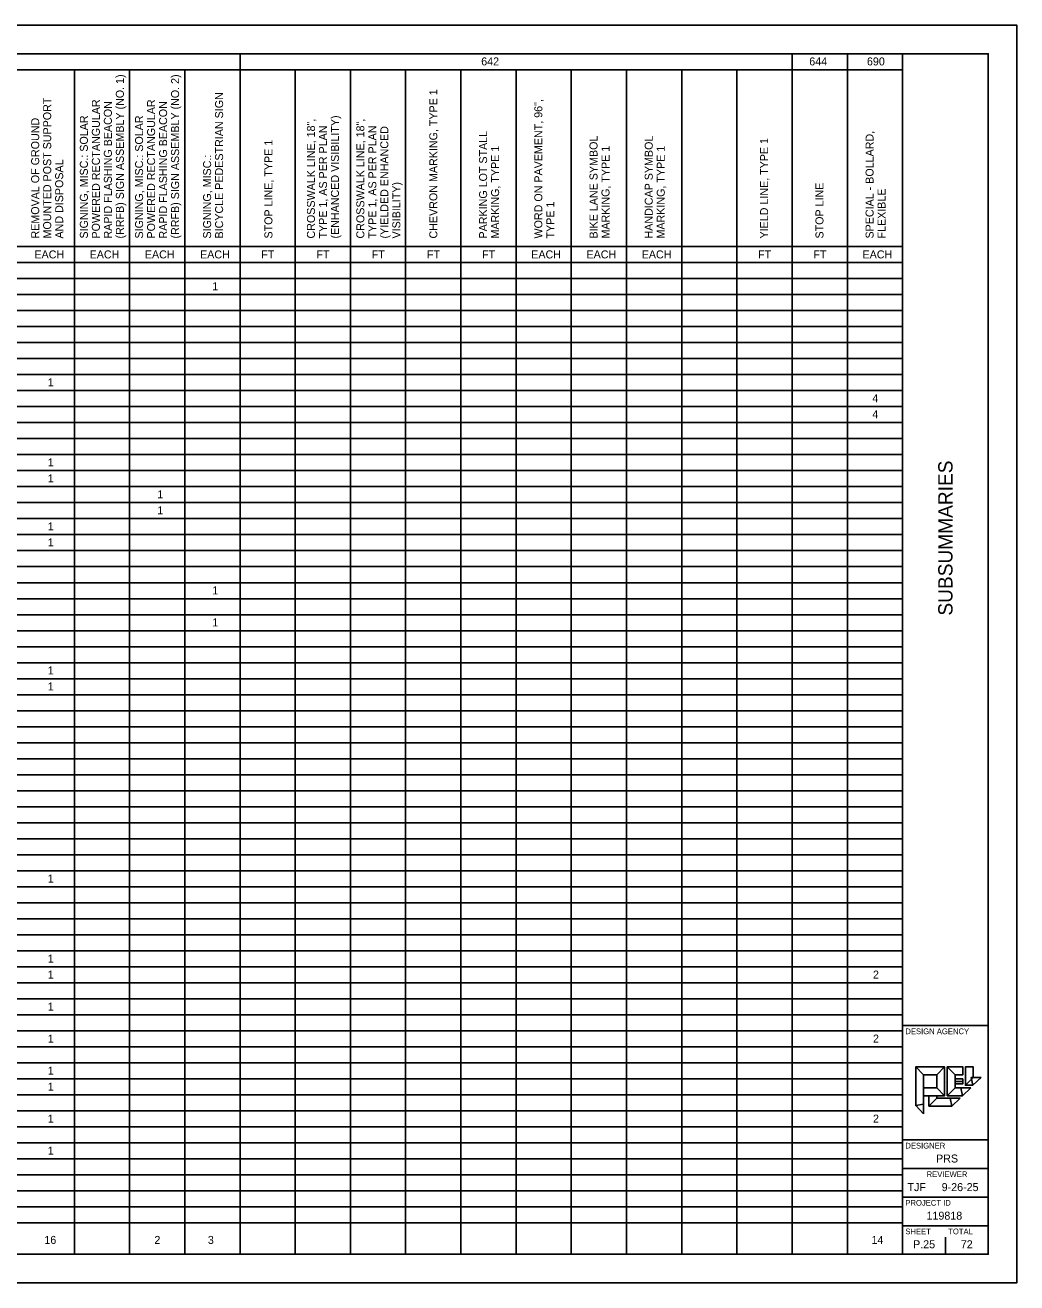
# Model space of a CAD drawing. Extents: x -21 to 22, y -122 to 11.
# Drawn here: x -0.35 to 17, y -68.43 to -46.43 of the extents above; entities that cross this region are included whole.
import ezdxf

# ---------------------------------------------------------------- set-up
doc = ezdxf.new("R2010")
doc.units = 0
for name, color, linetype in [('Default', 7, 'Continuous'), ('SH_Border', 7, 'Continuous'), ('SH_Cut_Line', 7, 'Continuous'), ('SH_Data', 7, 'Continuous'), ('SH_Text', 7, 'Continuous')]:
    doc.layers.add(name, color=color, linetype=linetype)

msp = doc.modelspace()

# ---------------------------------------------------------------- linework, layer by layer
at = {"layer": 'Default'}
msp.add_line((15.919, -64.909), (16.056, -64.909), dxfattribs=at)
for points in [[(15.233, -65.334), (15.233, -64.657), (15.37, -64.794), (15.37, -65.306)], [(15.233, -64.657), (15.736, -64.657), (15.599, -64.794), (15.37, -64.794)], [(15.736, -64.657), (15.736, -65.16), (15.599, -65.023), (15.599, -64.794)], [(15.782, -65.16), (15.782, -64.657), (15.919, -64.794), (15.919, -65.023)], [(15.782, -64.657), (16.056, -64.657), (16.056, -64.794), (15.919, -64.794)], [(16.102, -64.977), (16.102, -64.657), (16.239, -64.657), (16.239, -64.84)], [(16.056, -64.867), (16.056, -64.951), (15.92, -64.951), (15.92, -64.867)], [(16.23, -64.977), (16.102, -64.977), (16.239, -64.84), (16.202, -64.84)], [(16.376, -64.84), (16.23, -64.977), (16.202, -64.84)], [(15.736, -65.16), (15.37, -65.16), (15.37, -65.023), (15.599, -65.023)], [(16.047, -65.16), (15.782, -65.16), (15.919, -65.023), (16.019, -65.023)], [(16.193, -65.023), (16.047, -65.16), (16.019, -65.023)], [(15.37, -65.48), (15.233, -65.334), (15.37, -65.306)], [(15.462, -65.343), (15.462, -65.16), (15.599, -65.16), (15.599, -65.206)], [(15.864, -65.343), (15.462, -65.343), (15.599, -65.206), (15.836, -65.206)], [(16.01, -65.206), (15.864, -65.343), (15.836, -65.206)]]:
    msp.add_lwpolyline(points, close=True, dxfattribs=at)
at = {"layer": 'SH_Border'}
for p, q in [((15, -67.934), (15, -46.934)), ((15, -63.934), (16.5, -63.934)), ((15, -65.934), (16.5, -65.934)), ((15, -66.434), (16.5, -66.434)), ((15, -66.934), (16.5, -66.934)), ((15, -67.434), (16.5, -67.434))]:
    msp.add_line(p, q, dxfattribs=at)
msp.add_lwpolyline([(-15.5, -46.934), (16.5, -46.934), (16.5, -67.934), (-15.5, -67.934)], close=True, dxfattribs=at)
at = {"layer": 'SH_Cut_Line'}
msp.add_lwpolyline([(-17, -68.434), (17, -68.434), (17, -46.434), (-17, -46.434)], close=True, dxfattribs=at)
at = {"layer": 'SH_Data'}
for p, q in [((3.41, -67.934), (3.41, -46.934)), ((13.069, -67.934), (13.069, -46.934)), ((14.035, -67.934), (14.035, -46.934)), ((15, -67.934), (15, -46.934)), ((-6.25, -47.214), (15, -47.214)), ((0.512, -67.934), (0.512, -47.214)), ((1.478, -67.934), (1.478, -47.214)), ((2.444, -67.934), (2.444, -47.214)), ((2.444, -67.934), (2.444, -47.214)), ((4.375, -67.934), (4.375, -47.214)), ((6.307, -67.934), (6.307, -47.214)), ((7.273, -67.934), (7.273, -47.214)), ((8.239, -67.934), (8.239, -47.214)), ((9.205, -67.934), (9.205, -47.214)), ((10.171, -67.934), (10.171, -47.214)), ((11.137, -67.934), (11.137, -47.214)), ((12.103, -67.934), (12.103, -47.214)), ((-6.25, -50.306), (15, -50.306)), ((-15.5, -50.586), (15, -50.586)), ((-15.5, -50.866), (15, -50.866)), ((-15.5, -51.146), (15, -51.146)), ((-15.5, -51.426), (15, -51.426)), ((-15.5, -51.706), (15, -51.706)), ((-15.5, -51.986), (15, -51.986)), ((-15.5, -52.266), (15, -52.266)), ((-15.5, -52.546), (15, -52.546)), ((-15.5, -52.826), (15, -52.826)), ((-15.5, -53.106), (15, -53.106)), ((-15.5, -53.386), (15, -53.386)), ((-15.5, -53.666), (15, -53.666)), ((-15.5, -53.946), (15, -53.946)), ((-15.5, -54.226), (15, -54.226)), ((-15.5, -54.506), (15, -54.506)), ((-15.5, -54.786), (15, -54.786)), ((-15.5, -55.066), (15, -55.066)), ((-15.5, -55.346), (15, -55.346)), ((-15.5, -55.626), (15, -55.626)), ((-15.5, -55.906), (15, -55.906)), ((-15.5, -56.186), (15, -56.186)), ((-15.5, -56.466), (15, -56.466)), ((-15.5, -56.746), (15, -56.746)), ((-15.5, -57.026), (15, -57.026)), ((-15.5, -57.306), (15, -57.306)), ((-15.5, -57.586), (15, -57.586)), ((-15.5, -57.866), (15, -57.866)), ((-15.5, -58.146), (15, -58.146)), ((-15.5, -58.426), (15, -58.426)), ((-15.5, -58.706), (15, -58.706)), ((-15.5, -58.986), (15, -58.986)), ((-15.5, -59.266), (15, -59.266)), ((-15.5, -59.546), (15, -59.546)), ((-15.5, -59.826), (15, -59.826)), ((-15.5, -60.106), (15, -60.106)), ((-15.5, -60.386), (15, -60.386)), ((-15.5, -60.666), (15, -60.666)), ((-15.5, -60.946), (15, -60.946)), ((-15.5, -61.226), (15, -61.226)), ((-15.5, -61.506), (15, -61.506)), ((-15.5, -61.786), (15, -61.786)), ((-15.5, -62.066), (15, -62.066)), ((-15.5, -62.346), (15, -62.346)), ((-15.5, -62.626), (15, -62.626)), ((-15.5, -62.906), (15, -62.906)), ((-15.5, -63.186), (15, -63.186)), ((-15.5, -63.466), (15, -63.466)), ((-15.5, -63.746), (15, -63.746)), ((-15.5, -64.026), (15, -64.026)), ((-15.5, -64.306), (15, -64.306)), ((-15.5, -64.586), (15, -64.586)), ((-15.5, -64.866), (15, -64.866)), ((15.75, -64.934), (15.75, -64.934)), ((-15.5, -65.146), (15, -65.146)), ((-15.5, -65.426), (15, -65.426)), ((-15.5, -65.706), (15, -65.706)), ((-15.5, -65.986), (15, -65.986)), ((-15.5, -66.266), (15, -66.266)), ((-15.5, -66.546), (15, -66.546)), ((-15.5, -66.826), (15, -66.826)), ((-15.5, -67.106), (15, -67.106)), ((-15.5, -67.386), (15, -67.386)), ((15.375, -67.759), (15.375, -67.759)), ((15.75, -67.934), (15.75, -67.634))]:
    msp.add_line(p, q, dxfattribs=at)
at = {"layer": 'SH_Text'}
for p, q in [((4.375, -67.934), (4.375, -47.214)), ((5.341, -67.934), (5.341, -47.214)), ((6.307, -67.934), (6.307, -47.214))]:
    msp.add_line(p, q, dxfattribs=at)

# ---------------------------------------------------------------- texts
at = {"layer": 'SH_Data'}
for s, height, p in [('642', 0.14, (7.629, -47.138)), ('644', 0.14, (13.369, -47.138)), ('690', 0.14, (14.378, -47.138)), ('EACH', 0.14, (-0.188, -50.514)), ('EACH', 0.14, (0.778, -50.514)), ('EACH', 0.14, (1.744, -50.514)), ('EACH', 0.14, (2.71, -50.514)), ('FT', 0.14, (3.781, -50.514)), ('FT', 0.14, (4.747, -50.514)), ('FT', 0.14, (5.713, -50.514)), ('FT', 0.14, (6.679, -50.514)), ('FT', 0.14, (7.645, -50.514)), ('EACH', 0.14, (8.505, -50.514)), ('EACH', 0.14, (9.471, -50.514)), ('EACH', 0.14, (10.437, -50.514)), ('FT', 0.14, (12.474, -50.514)), ('FT', 0.14, (13.44, -50.514)), ('EACH', 0.14, (14.301, -50.514)), ('DESIGN AGENCY', 0.1, (15.05, -64.084)), ('DESIGNER', 0.1, (15.05, -66.084)), ('PRS', 0.14, (15.587, -66.329)), ('REVIEWER', 0.1, (15.422, -66.584)), ('TJF', 0.14, (15.087, -66.829)), ('9-26-25', 0.14, (15.685, -66.829)), ('PROJECT ID', 0.1, (15.05, -67.084)), ('119818', 0.14, (15.42, -67.329)), ('SHEET', 0.1, (15.05, -67.584)), ('TOTAL', 0.1, (15.8, -67.584)), ('P.25', 0.14, (15.185, -67.829)), ('72', 0.14, (16.02, -67.829))]:
    msp.add_text(s, height=height, dxfattribs=at).set_placement(p)
msp.add_text('SUBSUMMARIES', height=0.25, rotation=90, dxfattribs=at).set_placement((15.875, -56.762))
at = {"layer": 'SH_Text'}
for s, p in [('(RRFB) SIGN ASSEMBLY (NO. 1)', (1.377, -50.166)), ('(RRFB) SIGN ASSEMBLY (NO. 2)', (2.343, -50.166)), ('MOUNTED POST SUPPORT', (0.105, -50.166)), ('BICYCLE PEDESTRIAN SIGN', (3.113, -50.166)), ('CHEVRON MARKING, TYPE 1', (6.861, -50.166)), ('POWERED RECTANGULAR', (0.957, -50.166)), ('RAPID FLASHING BEACON', (1.167, -50.166)), ('POWERED RECTANGULAR', (1.923, -50.166)), ('RAPID FLASHING BEACON', (2.133, -50.166)), ('WORD ON PAVEMENT, 96",', (8.698, -50.166)), ('REMOVAL OF GROUND', (-0.105, -50.166)), ('SIGNING, MISC.: SOLAR', (0.747, -50.166)), ('SIGNING, MISC.: SOLAR', (1.713, -50.166)), ('CROSSWALK LINE, 18",', (4.72, -50.166)), ('(ENHANCED VISIBILITY)', (5.14, -50.166)), ('CROSSWALK LINE, 18",', (5.584, -50.166)), ('TYPE 1, AS PER PLAN', (4.93, -50.166)), ('TYPE 1, AS PER PLAN', (5.794, -50.166)), ('(YIELDED ENHANCED', (6.004, -50.166)), ('PARKING LOT STALL', (7.732, -50.166)), ('BIKE LANE SYMBOL', (9.664, -50.166)), ('HANDICAP SYMBOL', (10.63, -50.166)), ('SPECIAL - BOLLARD,', (14.494, -50.166)), ('STOP LINE, TYPE 1', (3.976, -50.166)), ('MARKING, TYPE 1', (7.942, -50.166)), ('MARKING, TYPE 1', (9.874, -50.166)), ('MARKING, TYPE 1', (10.84, -50.166)), ('YIELD LINE, TYPE 1', (12.648, -50.166)), ('AND DISPOSAL', (0.315, -50.166)), ('SIGNING, MISC.:', (2.903, -50.166)), ('VISIBILITY)', (6.214, -50.166)), ('STOP LINE', (13.617, -50.166)), ('FLEXIBLE', (14.704, -50.166)), ('TYPE 1', (8.908, -50.166))]:
    msp.add_text(s, height=0.14, rotation=90, dxfattribs=at).set_placement(p)
for s, p in [('1', (2.923, -51.071)), ('1', (0.045, -52.751)), ('4', (14.471, -53.031)), ('4', (14.471, -53.311)), ('1', (0.045, -54.151)), ('1', (0.045, -54.431)), ('1', (1.962, -54.711)), ('1', (1.962, -54.991)), ('1', (0.045, -55.271)), ('1', (0.045, -55.551)), ('1', (2.923, -56.391)), ('1', (2.923, -56.951)), ('1', (0.045, -57.791)), ('1', (0.045, -58.071)), ('1', (0.045, -61.431)), ('1', (0.045, -62.831)), ('1', (0.045, -63.111)), ('2', (14.483, -63.111)), ('1', (0.045, -63.671)), ('1', (0.045, -64.231)), ('2', (14.483, -64.231)), ('1', (0.045, -64.791)), ('1', (0.045, -65.071)), ('1', (0.045, -65.631)), ('2', (14.483, -65.631)), ('1', (0.045, -66.191)), ('16', (-0.014, -67.753)), ('2', (1.911, -67.753)), ('3', (2.847, -67.753)), ('14', (14.457, -67.753))]:
    msp.add_text(s, height=0.14, dxfattribs=at).set_placement(p)

doc.saveas('drawing.dxf')
